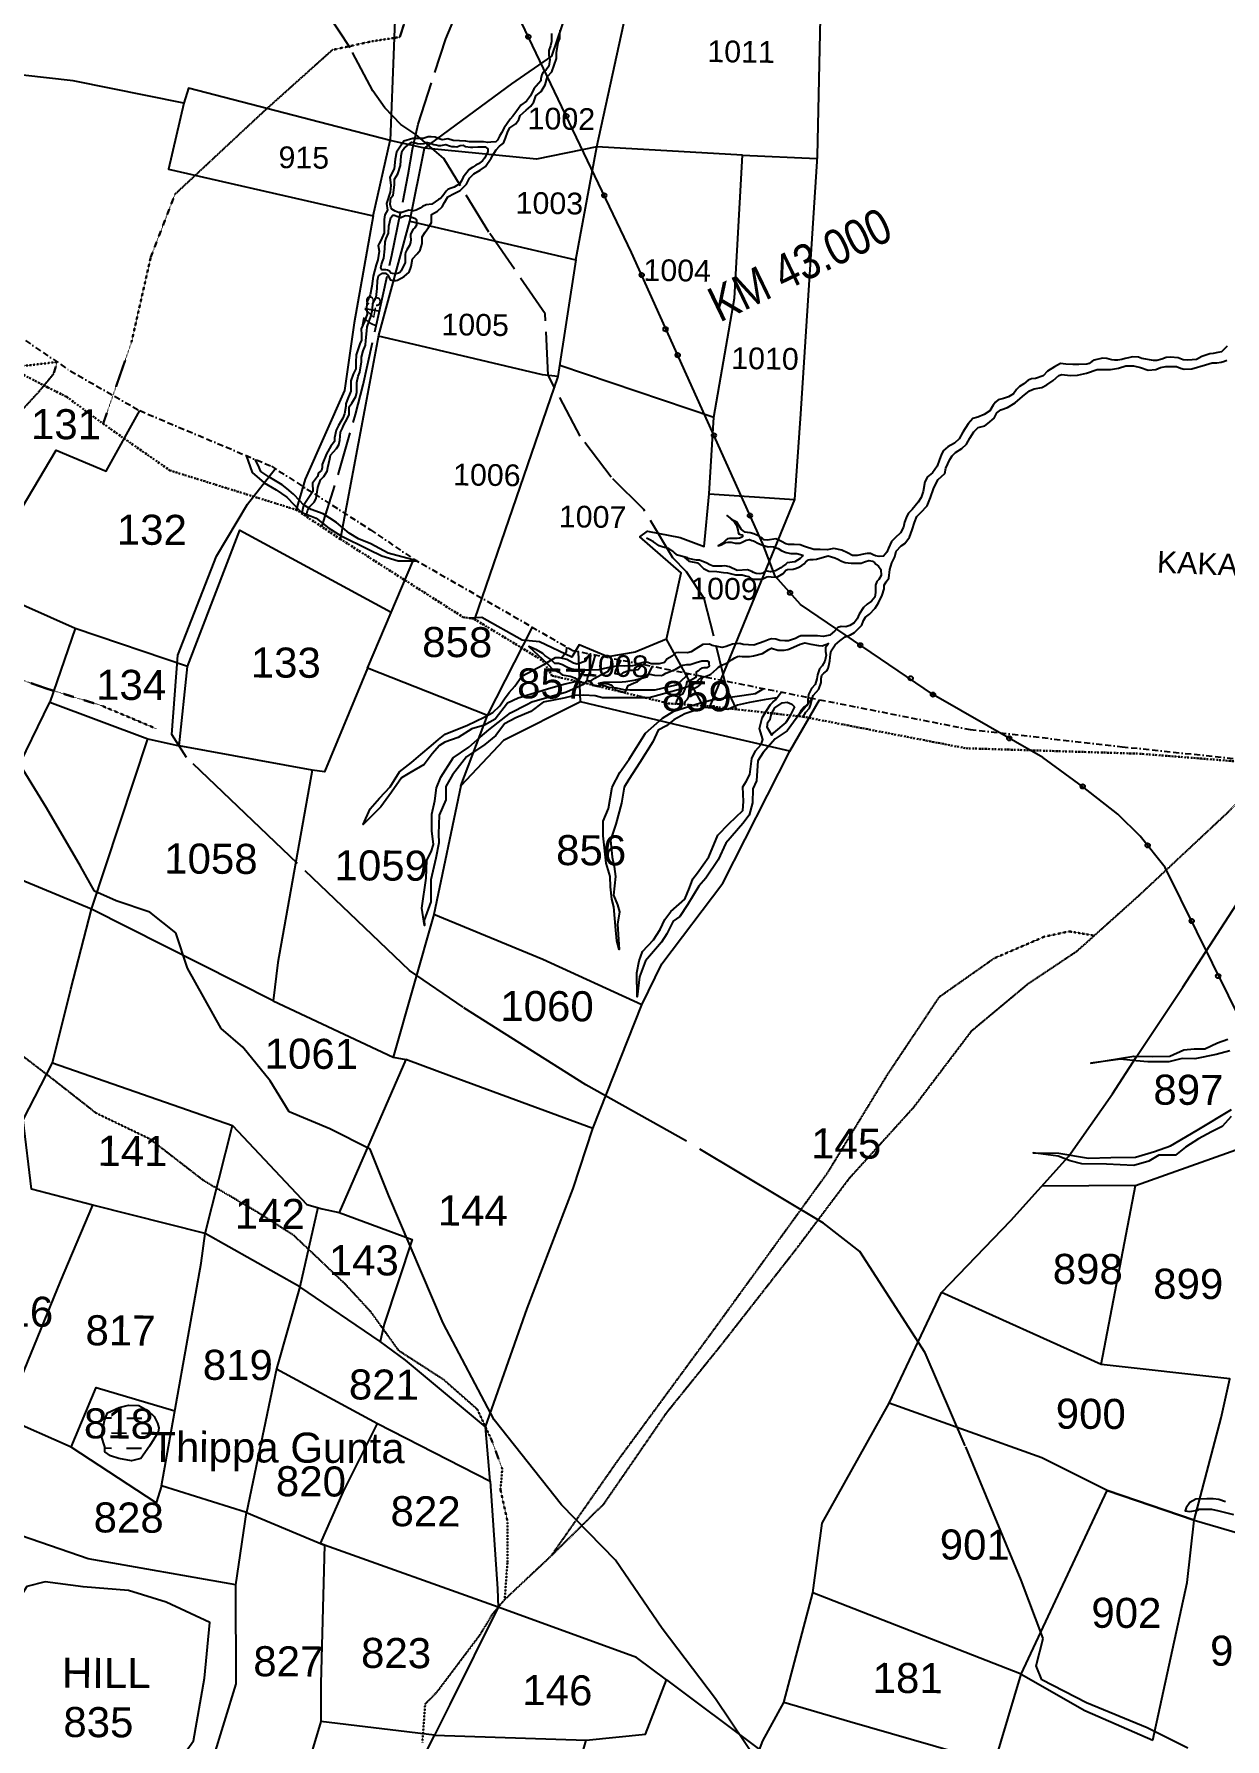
# Model space of a CAD drawing. Header units: inches. Extents: x 304037 to 460575, y 1453943 to 1639883.
# Drawn here: x 343045 to 344399, y 1592359 to 1594297 of the extents above; entities that cross this region are included whole.
import ezdxf

# ---------------------------------------------------------------- set-up
doc = ezdxf.new("R2010")
doc.units = ezdxf.units.IN
doc.header["$MEASUREMENT"] = 0
doc.header["$PDMODE"] = 33
doc.header["$PDSIZE"] = 5
for name, pattern in [('ACAD_ISO02W100', [15, 12, -3]), ('ACAD_ISO07W100', [3, 0, -3]), ('BORDER', [1.75, 0.5, -0.25, 0.5, -0.25, 0, -0.25])]:
    doc.linetypes.add(name, pattern=pattern)
for name, color, linetype in [('cahnige', 6, 'Continuous'), ('CARTTRACK', 30, 'ACAD_ISO02W100'), ('HILL', 8, 'Continuous'), ('NALA', 4, 'Continuous'), ('SURVEY_BND', 7, 'Continuous'), ('SURVEY_NO', 7, 'Continuous'), ('VILLAGE_AREA', 1, 'Continuous'), ('WATER_BODY', 4, 'Continuous'), ('zz', 7, 'Continuous')]:
    doc.layers.add(name, color=color, linetype=linetype)
doc.layers.add('FOOTPATH', color=150, linetype='ACAD_ISO07W100', lineweight=30)
doc.layers.add('VILL_BOUNDARY', color=6, linetype='BORDER', lineweight=30)
doc.styles.add('ARIALN', font='ARIALN.TTF')
doc.styles.get("Standard").update_dxf_attribs({"font": 'arial.ttf'})

# ---------------------------------------------------------------- blocks, each defined once
blk = doc.blocks.new('DACHURU')
at = {"layer": 'WATER_BODY'}
h = blk.add_hatch(dxfattribs=at)
h.set_pattern_fill('DASH', color=256, scale=10, style=0)
h.set_pattern_definition([(0, (1710.635, -71.4958), (1.25, 1.25), [1.25, -1.25])])
h.paths.add_polyline_path([(2031.22, 700.42), (2032, 700.61), (2032.72, 701.64), (2033.43, 702.8), (2033.5, 703.16), (2033.37, 703.54), (2033.1, 704.11), (2032.59, 704.57), (2031.83, 705.02), (2030.97, 705.04), (2030.17, 704.83), (2029.22, 704.4), (2028.97, 703.75), (2028.73, 702.42), (2029.01, 701.56), (2029.01, 701.15), (2029.47, 700.82), (2030.17, 700.59)])
h.paths.add_polyline_path([(2031.99, 698.83), (2054.77, 698.83), (2054.77, 703.68), (2031.99, 703.68)], flags=9)
h.paths.add_polyline_path([(2026.63, 701.58), (2033.73, 701.58), (2033.73, 705.41), (2026.63, 705.41)], flags=9)
at = {"layer": 'CARTTRACK'}
for points in [[(2083.62, 675.4), (2079.92, 680.87), (2075.44, 686.69), (2071.54, 692.37), (2067.02, 696.93), (2061.37, 703.98), (2057.08, 712), (2052.51, 722.56), (2050.93, 726.43), (2047.58, 728.1), (2044.19, 729.5), (2042.61, 732.07), (2040.31, 734.87), (2038.5, 736.41), (2035.68, 741.4), (2034.69, 744.34), (2032.52, 746.05), (2029.71, 746.96), (2027.91, 747.77), (2026.73, 749.85), (2023.88, 754.68), (2019.22, 762.16)], [(2119.21, 676.97), (2115.83, 678.65), (2110.76, 680.7), (2107.03, 682.59), (2106.57, 683.77), (2107.13, 686.02), (2105.29, 690.88), (2100.57, 702.01), (2097.19, 709.73), (2091.71, 718.14), (2088.69, 720.49), (2077.25, 727.23), (2068.85, 731.88), (2058.61, 738.28), (2054.15, 741.31), (2044.78, 750.16), (2035.5, 758.93), (2034.28, 760.82), (2034.74, 767.42), (2037.91, 775.67), (2040.47, 780.02), (2042.75, 782.98)]]:
    blk.add_lwpolyline(points, dxfattribs=at)
at = {"layer": 'FOOTPATH', "ltscale": 0.0001}
for points in [[(2019.65, 785.54), (2023.03, 789.25), (2024.28, 790.78), (2024.56, 791.76), (2021.23, 791.35)], [(2055.55, 677.11), (2055.76, 680.31), (2056.74, 681.32), (2060.29, 686.09), (2061.29, 687.78), (2062.33, 689.04), (2062.54, 692.08), (2062.54, 695.49), (2061.93, 698.18), (2062.07, 699.9), (2061.17, 702.3), (2059.97, 704.84), (2057.14, 707.31), (2053.41, 709.69), (2051.05, 712.92), (2048.94, 715.19), (2044.61, 719.25), (2041.51, 721.2), (2037.12, 723.74), (2032.61, 727.19), (2028.14, 729.31), (2024.22, 732.35), (2021.51, 734.4)], [(2032.94, 761.32), (2028.36, 763.22), (2023.81, 764.6), (2020.41, 765.77), (2013.18, 768.62), (2011.8, 769.02), (2007.78, 769.9), (2006.28, 770.25), (2004.81, 770.82), (2003.4, 771.39)], [(2062.33, 689.04), (2066.17, 692.68), (2070.52, 697.02), (2075.71, 704.64), (2080.24, 710.32), (2086.34, 718.21), (2090.83, 724.25), (2096.11, 730.13), (2100.92, 736.54), (2105.56, 740.45), (2109.63, 743.2), (2114.67, 747.77), (2121.97, 754.67), (2126.16, 758.95)], [(2066.17, 692.68), (2071.69, 700.67), (2079.75, 711.77), (2088.98, 724.65), (2093.92, 732.85), (2098.21, 739.34), (2102.76, 742.58), (2106.92, 744.4), (2108.99, 744.85), (2111.09, 744.51)]]:
    blk.add_lwpolyline(points, dxfattribs=at)
at = {"layer": 'HILL', "ltscale": 0.0001}
blk.add_lwpolyline([(2021.07, 662.15), (2023.58, 664.21), (2028.11, 668.98), (2034.3, 674.01), (2036.52, 677.16), (2037.41, 682.37), (2037.82, 687), (2034.18, 688.66), (2031.03, 689.63), (2027.26, 689.91), (2024.11, 690.32), (2022.57, 689.91), (2021.44, 688.09), (2020.39, 685.83), (2019.45, 678.33), (2017.67, 673.32), (2016.62, 668.55), (2016.66, 664.09), (2018.68, 662.68), (2020.14, 662.31), (2021.07, 662.15)], dxfattribs=at)
at = {"layer": 'NALA'}
for points in [[(2040.33, 784.06), (2040.84, 782.66), (2041.84, 781.8), (2042.83, 781.23), (2043.72, 780.61), (2044.93, 779.38), (2046.17, 778.88), (2047.24, 778.05), (2048.22, 777.46), (2050.57, 776.3), (2051.65, 775.78), (2053.02, 775.37), (2054.57, 775.38), (2052.17, 776), (2050.74, 776.77), (2049.71, 777.18), (2048.93, 777.66), (2047.88, 778.54), (2046.75, 779.24), (2045.75, 779.6), (2045.12, 779.98), (2044.81, 780.33), (2044.29, 780.88), (2043.73, 781.33), (2043.33, 781.65), (2042.22, 782.3), (2041.56, 782.73), (2041.33, 783.28), (2041.09, 783.74)], [(2122.54, 729.54), (2121.79, 728.69), (2120.9, 728.24), (2119.82, 727.65), (2118.75, 726.95), (2117.92, 726.3), (2116.55, 726.27), (2115.7, 725.77), (2114.46, 725.42), (2112.19, 725.52), (2110.14, 725.52), (2109.17, 725.77), (2108.17, 726.14), (2106.08, 726.42), (2108.23, 726.4), (2110.69, 726), (2112.56, 726.07), (2114.59, 726.09), (2116.19, 726.59), (2117.51, 727.07), (2119.71, 728.39), (2122.56, 730.11)], [(2122.4, 734.99), (2121.26, 734.69), (2119.48, 734.32), (2118.45, 734.32), (2117.33, 734.04), (2116.51, 734.04), (2115.58, 734.04), (2114.61, 734.12), (2113.31, 734.24), (2110.84, 733.9), (2114.41, 734.49), (2116, 734.49), (2117.41, 734.52), (2118.58, 735.04), (2119.43, 735.14), (2120.32, 735.15), (2121.37, 735.64), (2122.24, 735.97)], [(2078.36, 765.9), (2077.59, 765.15), (2076.36, 764.76), (2073.94, 764.09), (2071.65, 764.08), (2070.08, 764.08), (2069.46, 764.23), (2068.49, 764.28), (2067.77, 764.26), (2066.84, 764.02), (2065.13, 763.69), (2064.11, 762.9), (2062.88, 762.37), (2061.93, 761.86), (2061.21, 760.88), (2060.29, 760.14), (2058.79, 759.09), (2057.62, 757.6), (2057.09, 756.62), (2057.09, 755.52), (2056.54, 754.24), (2056.5, 752.68), (2056.52, 751.94), (2056.27, 750.66), (2055.87, 748.85), (2055.87, 747.02), (2055.34, 745.49), (2055.36, 745.07), (2055.14, 746.51), (2055.48, 749), (2055.53, 750.5), (2055.89, 751.2), (2056.08, 751.8), (2055.93, 752.93), (2055.93, 754.33), (2056.18, 755.44), (2056.29, 756.5), (2056.67, 757.41), (2057.67, 759.02), (2058.96, 759.91), (2059.92, 760.74), (2060.64, 761.35), (2062.43, 762.77), (2063.79, 763.49), (2064.2, 763.72), (2067.07, 764.55), (2067.88, 764.91), (2068.54, 765.23), (2068.18, 765.38), (2067.77, 765.38), (2066.97, 765.2), (2065.76, 764.85), (2063.05, 764), (2062.17, 763.59), (2061.14, 762.26), (2060.27, 761.75), (2059.21, 761.44), (2058.09, 760.71), (2056.97, 760.31), (2056.52, 760.03), (2055.93, 759.33), (2055.27, 758.45), (2054.08, 757.75), (2053.39, 757.34), (2052.56, 756.13), (2051.69, 754.9), (2050.63, 753.86), (2050.23, 753.44), (2050.8, 754.73), (2051.56, 755.62), (2052.45, 756.58), (2053.22, 757.83), (2054.21, 758.62), (2054.98, 759.27), (2055.85, 760), (2056.44, 760.53), (2057.01, 760.99), (2058.85, 761.75), (2060.23, 762.4), (2060.95, 762.81), (2061.53, 763.36), (2061.93, 763.95), (2062.29, 764.48), (2062.78, 764.99), (2063.35, 765.84), (2065.17, 766.82), (2066.14, 767.41), (2066.46, 767.41), (2067.08, 767.28), (2067.63, 766.96), (2067.95, 766.88), (2068.67, 767.15), (2068.99, 767.73)], [(2066.64, 767.37), (2067.05, 767.9), (2067.09, 768.28)], [(2069.45, 767.64), (2069.16, 766.64), (2068.82, 765.77), (2068.75, 765.48), (2069.15, 765.52), (2069.41, 765.71), (2069.41, 765.71), (2069.92, 765.99), (2070.53, 766.3), (2070.75, 766.65), (2070.77, 766.92), (2070.8, 767.37)], [(2071.59, 767.22), (2071.15, 766.37), (2071.09, 766.11), (2071.61, 766.01), (2071.61, 766.01), (2071.87, 766.22), (2072.29, 766.37), (2072.61, 766.39), (2073.01, 766.43), (2073.36, 766.88)], [(2074.18, 766.72), (2073.76, 765.8), (2072.8, 765.54), (2072.49, 765.5), (2072, 765.41), (2071.7, 765.37), (2070.15, 765.35), (2069.73, 765.27), (2069.73, 765.27), (2070.6, 764.97), (2071.19, 764.9), (2071.81, 764.76), (2072.34, 764.76), (2073.21, 764.76), (2073.54, 764.76), (2074.44, 764.76), (2076.18, 765.18), (2076.41, 765.31), (2077.24, 766.12)], [(2084.56, 764.14), (2083.52, 763.97), (2082.29, 763.75), (2081.29, 763.53), (2080.5, 763.16), (2078.54, 763.31), (2076.93, 762.77), (2076.02, 762.28), (2075.41, 761.78), (2074.71, 761.41), (2074.28, 760.43), (2073.19, 758.71), (2072.29, 757.29), (2071.91, 756.64), (2071.7, 755.31), (2071.24, 753.57), (2070.79, 752.24), (2070.93, 750.81), (2071.11, 750.04), (2071.23, 749.22), (2071.08, 747.66), (2071.42, 746.85), (2071.58, 746.27), (2071.42, 745.26), (2071.57, 743.14), (2071.38, 743.88), (2071.29, 744.76), (2071.11, 746.7), (2070.92, 747.34), (2070.82, 748.35), (2070.79, 749.22), (2070.44, 750.33), (2070.19, 752.58), (2070.18, 753.8), (2070.63, 754.87), (2070.9, 756.64), (2071.53, 757.87), (2072.31, 758.99), (2073.67, 761.15), (2075.08, 762.4), (2076, 762.98), (2078.22, 763.69), (2079.16, 763.96), (2082.8, 764.51), (2083.48, 764.91)], [(2087.52, 764.12), (2086.88, 763.3), (2086.26, 762.56), (2085.45, 761.4), (2084.46, 760.74), (2083.45, 759.59), (2083.01, 758.91), (2082.92, 757.24), (2082.6, 756.56), (2082.6, 755.41), (2082.33, 754.38), (2081.8, 753.68), (2080.4, 752.03), (2079.75, 750.66), (2078.75, 749.12), (2078.16, 748.44), (2077.23, 746.89), (2076.6, 745.92), (2076.04, 745.53), (2075.51, 744.46), (2075.07, 743.78), (2073.77, 742.23), (2073.28, 740.87), (2073.07, 739.22), (2073.04, 741.21), (2073.24, 742.2), (2073.52, 743), (2074.41, 743.97), (2074.98, 744.82), (2075.35, 745.65), (2075.84, 746.33), (2077, 747.37), (2077.39, 748.31), (2077.65, 749.07), (2078.05, 749.57), (2078.98, 750.89), (2079.72, 752.7), (2080.62, 753.65), (2081.79, 754.77), (2081.85, 755.51), (2081.79, 756.74), (2082.05, 757.18), (2082.37, 757.76), (2082.52, 759.08), (2082.83, 759.72), (2083.28, 760.27), (2083.42, 760.67), (2083.13, 761.59), (2083.36, 762.48), (2083.75, 763.11), (2084.05, 763.59), (2084.23, 763.79), (2084.45, 763.99), (2084.92, 764.63)], [(2122.24, 697.47), (2121.67, 697.67), (2121.21, 697.72), (2120.69, 697.71), (2119.78, 697.68), (2119.27, 697.42), (2118.97, 696.97), (2118.9, 696.72), (2119.28, 696.66), (2119.9, 696.78), (2120.06, 696.86), (2120.69, 696.86), (2121.07, 696.86), (2121.69, 696.72), (2122.91, 696.43)]]:
    blk.add_lwpolyline(points, dxfattribs=at)
blk.add_lwpolyline([(2086.05, 763.4), (2085.62, 762.56), (2085.32, 762.09), (2084.32, 761.24), (2084.16, 761.05), (2083.77, 761.69), (2083.82, 762.13), (2084.02, 762.37), (2084.14, 762.8), (2084.41, 763.31), (2085.01, 763.73), (2085.43, 763.78), (2085.82, 763.64)], close=True, dxfattribs=at)
at = {"layer": 'SURVEY_BND'}
for points in [[(2026.19, 769.61), (2017.94, 773.21), (2024.53, 784.42), (2028.7, 782.69), (2031.45, 787.75)], [(2050.51, 766.44), (2046.98, 757.8), (2045.95, 757.92), (2034.88, 759.89), (2035.55, 766.48), (2039.83, 777.85), (2052.46, 771.11)], [(2060.5, 762.55), (2050.51, 766.44), (2054.31, 775.53)], [(2058.33, 756.69), (2060.5, 762.55), (2064.22, 769.91)], [(2035.55, 766.48), (2026.19, 769.61), (2024.1, 763.48)], [(2027.65, 746.28), (2017.67, 750.34), (2010.63, 753.11), (2011.53, 756.93), (2004.63, 762.61), (2006.59, 767.44), (2021.17, 757.34), (2024.1, 763.48), (2032.26, 760.45)], [(2068.24, 763.72), (2068.04, 767.91)], [(2073.47, 738.55), (2075.12, 741.98), (2080.17, 748.72), (2085.67, 759.72), (2077.87, 761.48), (2068.24, 763.72), (2061.85, 760.48), (2058.33, 756.69), (2056.13, 745.97)], [(2085.67, 759.72), (2088.12, 764.01)], [(2042.82, 738.72), (2027.65, 746.28), (2032.26, 760.45), (2034.88, 759.89)], [(2080.39, 651.11), (2080.67, 658.31), (2079.91, 664.45), (2080.89, 669.45), (2083.87, 677.41), (2085.59, 680.59), (2087.95, 689.73), (2088.7, 695.52), (2094.22, 705.53), (2098.52, 714.77), (2104.27, 720.77), (2109.03, 726.12), (2112.65, 731.37), (2114.62, 734.41), (2118.45, 740.25), (2123.82, 748.64), (2128.9, 755.63), (2128.68, 758.7)], [(2045.95, 757.92), (2043.18, 741.92), (2042.82, 738.72), (2052.81, 734.1)], [(2015.97, 731.6), (2022.06, 728.72), (2024.48, 733.48), (2025.97, 739.6), (2027.65, 746.28)], [(2069.46, 728.26), (2073.47, 738.55), (2065.21, 742.27), (2056.13, 745.97), (2052.81, 734.1), (2053.87, 733.91)], [(2024.48, 733.48), (2039.48, 728.33), (2045.7, 721.8), (2046.97, 721.46), (2048.38, 721.16)], [(2060.65, 703.4), (2064.07, 713.24), (2067.84, 723.25), (2069.46, 728.26), (2057.69, 732.5), (2053.87, 733.91), (2048.38, 721.16), (2054.47, 718.94), (2052.18, 711.89), (2051.85, 710.44)], [(2037.27, 719.35), (2027.91, 721.66), (2022.79, 722.95), (2022.06, 728.72)], [(2045.16, 714.96), (2037.27, 719.35), (2039.48, 728.33)], [(2114.62, 723.75), (2123.4, 726.94)], [(2111.84, 708.84), (2114.62, 723.75), (2106.84, 723.66)], [(2026.2, 701.51), (2020.67, 703.93), (2025.24, 715.3), (2027.91, 721.66)], [(2046.63, 721.55), (2045.16, 714.96)], [(2040.81, 696.15), (2033.75, 698.34), (2036.93, 716.87), (2037.27, 719.35)], [(2061.07, 698.87), (2060.65, 703.4), (2053.98, 708.89), (2051.85, 710.44), (2045.16, 714.96), (2043.24, 708.12), (2051.67, 703.63)], [(2119.64, 695.95), (2121.84, 704.45), (2122.55, 707.71), (2111.84, 708.84), (2098.52, 714.77)], [(2043.24, 708.12), (2040.81, 696.15)], [(2033.75, 698.34), (2033.3, 696.94), (2026.2, 701.51), (2028.25, 706.49), (2034.82, 704.58)], [(2112.38, 698.36), (2106.94, 701.07), (2094.22, 705.53)], [(2061.8, 688.39), (2047.33, 693.47), (2046.98, 693.61), (2048.85, 697.9), (2051.67, 703.63), (2061.07, 698.87), (2061.73, 689.93), (2061.8, 688.39)], [(2039.96, 690.15), (2027.68, 692.24), (2021.32, 694.4), (2021.58, 697.93)], [(2105.32, 683.07), (2112.38, 698.36), (2119.64, 695.95)], [(2119.64, 695.95), (2112.38, 698.36)], [(2038.13, 675.59), (2040.04, 681.9), (2039.96, 690.15), (2040.81, 696.15), (2047.33, 693.47), (2047.07, 681.97), (2047.1, 678.8)], [(2116.3, 677.63), (2119.09, 690.74), (2119.64, 695.95), (2134.38, 691.73)], [(2105.32, 683.07), (2087.95, 689.73)], [(2075.83, 682.43), (2073.31, 684.28), (2061.8, 688.39), (2057.81, 680.28), (2056.55, 677.73), (2069.16, 677.37)], [(2068.02, 673.28), (2069.16, 677.37), (2074.11, 677.91), (2075.83, 682.43), (2083.59, 676.67)], [(2102.2, 671.02), (2103.14, 675.61), (2105.32, 683.07), (2110.63, 680.06), (2116.3, 677.63)], [(2103.14, 675.61), (2091.1, 679.03), (2085.59, 680.59)], [(2053.05, 670.46), (2056.55, 677.73), (2047.1, 678.8), (2045.14, 672.13)]]:
    blk.add_lwpolyline(points, dxfattribs=at)
at = {"layer": 'VILL_BOUNDARY', "lineweight": -3}
blk.add_lwpolyline([(2019.84, 794.92), (2025.65, 791.03), (2031.45, 787.75), (2042.43, 783.19), (2050.7, 777.94), (2054.31, 775.53), (2067.58, 768), (2088.12, 764.01), (2100.66, 761.6), (2113.31, 760.23), (2128.68, 758.7)], dxfattribs=at)
at = {"layer": 'WATER_BODY'}
blk.add_lwpolyline([(2033.43, 702.8), (2032.72, 701.64), (2032, 700.61), (2031.22, 700.42), (2030.17, 700.59), (2029.47, 700.82), (2029.01, 701.15), (2029.01, 701.56), (2028.73, 702.42), (2028.97, 703.75), (2029.22, 704.4), (2030.17, 704.83), (2030.97, 705.04), (2031.83, 705.02), (2032.59, 704.57), (2033.1, 704.11), (2033.37, 703.54), (2033.5, 703.16)], close=True, dxfattribs=at)
at = {"layer": 'SURVEY_NO'}
for s, p in [('131', (2022.42, 785.34)), ('132', (2029.6, 776.6)), ('858', (2055.05, 767.39)), ('133', (2040.8, 765.61)), ('134', (2027.95, 763.69)), ('857', (2062.96, 763.99)), ('859', (2075, 763)), ('1058', (2033.69, 749.27)), ('856', (2066.28, 750.14)), ('1059', (2047.86, 748.78)), ('1060', (2061.71, 737.16)), ('1061', (2042.13, 733.09)), ('897', (2116.06, 730.48)), ('141', (2028.27, 724.93)), ('145', (2087.62, 725.86)), ('142', (2039.72, 719.76)), ('144', (2056.6, 720.12)), ('143', (2047.55, 715.94)), ('898', (2107.77, 715.53)), ('899', (2116.13, 714.34)), ('816', (2018.83, 711.52)), ('817', (2027.35, 710)), ('819', (2037.12, 707.18)), ('821', (2049.28, 705.61)), ('818', (2027.26, 702.26)), ('900', (2108.08, 703.49)), ('Thippa Gunta', (2032.79, 700.33)), ('820', (2043.25, 697.53)), ('822', (2052.8, 695.09)), ('828', (2028.11, 694.44)), ('901', (2098.49, 692.56)), ('902', (2111.13, 686.95)), ('903', (2121.02, 683.85)), ('827', (2041.45, 682.55)), ('823', (2050.41, 683.29)), ('HILL', (2025.54, 681.51)), ('181', (2092.97, 681.44)), ('146', (2063.84, 680.27)), ('835', (2025.68, 677.41))]:
    blk.add_text(s, height=2.5, dxfattribs=at).set_placement(p)
blk = doc.blocks.new('KANUPURUPALLE')
at = {"layer": 'CARTTRACK'}
for points in [[(-195.96, -658.61), (-191.63, -644.18), (-187.11, -627.44), (-185.09, -619.24), (-181.31, -600.9), (-177.64, -583.36), (-173.42, -561.01), (-172.38, -553.98), (-170.86, -547.03), (-163.59, -523.4), (-158.67, -511.08), (-150.48, -500.36), (-136.15, -496.22), (-123.67, -494.35), (-111.65, -490.61), (-103.69, -489.05), (-93.86, -485.31), (-83.88, -473.62), (-77.34, -464.13), (-60.09, -448.83), (-19.07, -429.81), (3.79, -417.53), (33.5, -401.04), (58.81, -385.04)], [(-80.81, -707.46), (-83.58, -701.53), (-87.33, -687.37), (-90.1, -677.01), (-95.08, -669.68), (-98.92, -665.84), (-107.09, -652.6), (-116.26, -643.78), (-125.01, -632.61), (-134.05, -615.89), (-135.05, -598.97), (-150.91, -576.6), (-163.64, -556.48), (-171.5, -549.95), (-175.68, -547.23), (-180.12, -542.67), (-183.53, -538.02), (-189.9, -526.24), (-196.18, -517.1)]]:
    blk.add_lwpolyline(points, dxfattribs=at)
at = {"layer": 'FOOTPATH', "ltscale": 0.001}
blk.add_lwpolyline([(-256.76, -630.96), (-249.24, -608.35), (-244.23, -584.79), (-237.77, -567.32), (-213.38, -543.94), (-194.85, -526.88), (-184, -524.36), (-176.26, -523.07), (-171.09, -506.18)], dxfattribs=at)
at = {"layer": 'NALA'}
for points in [[(53.39, -605.35), (51.84, -606.92), (50.82, -607.14), (49.54, -607.39), (48.66, -607.49), (47.82, -607.78), (46.41, -608.28), (44.97, -609.16), (42.56, -609.34), (41.31, -609.25), (39.93, -608.75), (37.77, -608.56), (36.54, -608.66), (35.4, -609.2), (34.06, -609.59), (33.08, -609.55), (29.86, -609.04), (28.97, -608.72), (27.26, -608.63), (26.19, -608.93), (25.29, -609.16), (24.35, -609.39), (23.22, -609.61), (22.35, -609.61), (21.58, -609.54), (20.87, -609.38), (20.17, -609.18), (19.03, -609.14), (18.24, -609.29), (17.47, -609.48), (16.69, -609.72), (16.1, -610.09), (15.38, -610.61), (14.67, -610.84), (12.53, -610.96), (12.1, -610.96), (10.81, -610.95), (8.94, -610.95), (7.38, -610.79), (5.81, -611.65), (3.88, -612.95), (2.65, -614.24), (0.6, -615.02), (-0.54, -615.13), (-1.49, -615.52), (-2.66, -616.49), (-3.84, -617.22), (-4.59, -618.1), (-5.41, -619.26), (-6.84, -620.11), (-8.21, -620.65), (-9.66, -621.06), (-10.34, -621.66), (-11.04, -622.47), (-11.89, -624.08), (-13.43, -625.1), (-15.23, -625.86), (-16.54, -626.29), (-17.86, -627.73), (-19.33, -630.12), (-20.31, -631.91), (-21.58, -633.16), (-23.35, -634.14), (-24.64, -635.32), (-25.15, -636.48), (-25.64, -637.71), (-26.23, -639.52), (-27.5, -641.38), (-28.89, -642.54), (-29.59, -643.91), (-30.01, -646.58), (-30.59, -648.26), (-31.39, -649.61), (-32.96, -651.63), (-33.96, -652.64), (-34.48, -653.45), (-35.11, -655.16), (-35.34, -656.53), (-36.09, -658.09), (-37.63, -659.47), (-38.57, -660.54), (-39.43, -662.43), (-39.88, -663.47), (-40.75, -664.63), (-41.92, -664.7), (-42.92, -664.6), (-43.58, -664.26), (-44.34, -663.95), (-45.24, -663.95), (-45.81, -664.04), (-48.06, -664.55), (-49.27, -664.51), (-50.68, -663.8), (-52.27, -663.14), (-54.49, -662.69), (-56.37, -663.06), (-58.28, -663.06), (-59.99, -663.06), (-62.63, -662.22), (-63.83, -661.8), (-65.46, -661.74), (-67.01, -661.78), (-67.74, -661.56), (-68.99, -660.96), (-69.87, -660.53), (-70.51, -660.28), (-72.81, -660.59), (-73.73, -660.54), (-74.27, -660.18), (-74.68, -659.91), (-75.2, -659.58), (-75.81, -659.27), (-76.64, -658.95), (-77.61, -658.72), (-78.39, -658.61), (-79.04, -658.47), (-79.61, -658.18), (-80.11, -657.65), (-80.75, -656.74), (-81.4, -655.79), (-82.32, -655.33), (-84.06, -653.97), (-81.99, -655.79), (-81.49, -656.63), (-81.09, -657.89), (-80.95, -658.63), (-80.65, -659.09), (-80.33, -659.16), (-79.9, -659.23), (-79.72, -659.55), (-79.74, -659.77), (-80.26, -660.11), (-80.61, -660.18), (-81.18, -660.27), (-81.76, -660.27), (-82.36, -660.27), (-82.97, -660.3), (-83.36, -660.34), (-83.93, -660.45), (-84.26, -660.66), (-85.2, -661.63), (-86.12, -662.22), (-86.47, -662.4), (-85.31, -662.02), (-85.06, -661.83), (-84.4, -661.47), (-83.67, -661.31), (-82.83, -661.36), (-81.76, -661.63), (-80.44, -661.58), (-79.97, -661.38), (-78.72, -660.74), (-78.15, -660.58), (-77.78, -660.54), (-77.13, -660.76), (-76.67, -660.9), (-76.36, -661.02), (-75.65, -661.4), (-74.7, -661.88), (-74.19, -662.06), (-72.61, -662.43), (-72.06, -662.42), (-71.17, -662.42), (-69.87, -662.91), (-68.85, -663.51), (-67.6, -663.99), (-66.39, -664.19), (-64.69, -664.21), (-63.01, -664.62), (-63.17, -664.99), (-63.74, -665.58), (-64.44, -666.03), (-65.21, -666.54), (-67.35, -666.85), (-67.71, -667.2), (-68.62, -667.85), (-69.07, -668.22), (-70.47, -669.11), (-71.88, -669.39), (-73.29, -669.12), (-73.97, -669.73), (-74.86, -669.96), (-75.82, -669.89), (-76.56, -669.61), (-77.04, -669.36), (-78.22, -668.91), (-81.13, -669.11), (-83.23, -668.14), (-84.5, -667.89), (-85.25, -668.03), (-86.69, -668.03), (-87.71, -667.99), (-88.68, -667.64), (-89.5, -667.21), (-91.51, -666.42), (-92.35, -666.42), (-93.41, -666.28), (-94.59, -665.98), (-94.91, -665.85), (-95.89, -665.59), (-94.49, -666.69), (-92.09, -667.16), (-91.48, -667.66), (-90.45, -668.71), (-88.9, -669.41), (-86.68, -669.47), (-84.88, -669.77), (-83.78, -669.77), (-81.51, -670.32), (-79.73, -670.32), (-78.79, -670.58), (-77.98, -670.76), (-77.27, -671.26), (-76.44, -671.48), (-74.19, -671.41), (-73.4, -671.08), (-72.87, -670.74), (-72.33, -670.7), (-71.72, -670.79), (-70.11, -670.81), (-69.97, -670.74), (-68.39, -669.75), (-67.63, -668.88), (-67.18, -668.63), (-65.65, -668.52), (-64.71, -668.25), (-64.06, -667.94), (-63.23, -667.51), (-62.62, -667.04), (-62.13, -666.48), (-61.48, -665.94), (-61, -665.85), (-60.15, -665.76), (-59.23, -665.7), (-58.94, -665.61), (-55.99, -664.75), (-54.21, -665.26), (-53.38, -665.66), (-52.35, -666.16), (-51.32, -666.47), (-49.61, -666.65), (-47.82, -666.65), (-46.85, -666.63), (-45.95, -666.27), (-44.79, -665.87), (-43.78, -666.05), (-43.17, -666.36), (-42.79, -666.85), (-42.05, -667.37), (-41.44, -668.31), (-41.31, -670.01), (-41.91, -671.09), (-42.49, -671.67), (-42.83, -672.68), (-42.83, -673.35), (-42.83, -674), (-42.83, -674.67), (-42.96, -675.99), (-43.9, -677.05), (-45.05, -677.94), (-46.1, -678.91), (-47.21, -680.74), (-47.79, -682.04), (-48.55, -683.14), (-49.79, -683.9), (-50.89, -684.24), (-52.19, -684.24), (-53.07, -684.46), (-53.9, -685.38), (-55.29, -686.64), (-57.11, -687.02), (-58.69, -686.87), (-61.07, -686.87), (-62.13, -686.87), (-63.27, -686.94), (-63.95, -687.2), (-64.78, -687.72), (-65.54, -688.01), (-66.66, -688.39), (-67.67, -688.39), (-69.06, -688.28), (-70.21, -687.94), (-71.35, -687.9), (-72, -688.1), (-73.42, -688.64), (-76.25, -689.65), (-79.16, -689.52), (-80.1, -689.28), (-81.04, -689.34), (-82.14, -689.48), (-83.08, -689.9), (-83.89, -690.15), (-84.99, -690.42), (-87.69, -689.9), (-88.43, -689.59), (-90.31, -689.68), (-92.2, -690.91), (-93.52, -691.74), (-94.55, -692.01), (-97.11, -691.99), (-97.72, -692.08), (-98.73, -693.04), (-100.21, -693.87), (-100.81, -694.78), (-102.31, -695.23), (-103.39, -695.23), (-104.49, -695.23), (-105.43, -694.87), (-106.26, -694.78), (-108.03, -695.31), (-108.87, -695.63), (-109.61, -695.83), (-111.81, -696.01), (-113.63, -695.94), (-116.57, -696.53), (-118.98, -697.12), (-121.78, -697.21), (-124.73, -697.21), (-126.4, -696.99), (-127.45, -696.62), (-128.13, -696.26), (-128.99, -695.81), (-130.07, -695.49), (-131.07, -695.45), (-131.71, -694.95), (-132.25, -694.41), (-133.93, -693.32), (-134.47, -692.82), (-136.19, -691.83), (-138.32, -690.92), (-133.25, -695.54), (-132.75, -695.99), (-131.8, -696.94), (-131.07, -697.35), (-130.12, -697.8), (-130.03, -697.8), (-129.04, -698.61), (-126.81, -698.92), (-125.56, -699.35), (-124.94, -699.87), (-124.77, -700.28), (-122.76, -700.68), (-122.36, -700.28), (-121.89, -700.04), (-121.34, -700.34), (-120.89, -700.62), (-120.75, -700.84), (-120.72, -701.37), (-118.93, -701.69), (-118.6, -701.23), (-118.27, -700.87), (-117.76, -700.73), (-116.29, -700.89), (-115.6, -701.16), (-115.16, -701.44), (-114.43, -702.17), (-114.32, -702.52), (-111.62, -703.26), (-110.8, -701.28), (-109.35, -700.64), (-108.21, -700.12), (-107.2, -699.36), (-106.44, -698.6), (-104.86, -698.1), (-103.58, -698.37), (-101.64, -698.45), (-101.12, -698.2), (-100.44, -697.77), (-97.83, -696.74), (-96.5, -695.89), (-95.74, -695.49), (-94.64, -695.26), (-93.76, -695.24), (-92.08, -694.69), (-90.49, -694.16), (-89.46, -694.19), (-89.01, -694.19), (-88.56, -694.49), (-88.56, -695.01), (-88.46, -695.69), (-89.14, -696.09), (-89.99, -696.09), (-90.42, -696.19), (-91.05, -696.57), (-91.4, -696.97), (-92.03, -697.35), (-92.1, -698.8), (-93.58, -699.68), (-94.61, -700.08), (-94.79, -701.07), (-95.27, -702.5), (-95.77, -703.52), (-96.61, -703.94), (-97.03, -704.74), (-97.37, -705.3), (-97.57, -706.19)], [(-200.37, -655.77), (-200, -654.22), (-199.47, -653.14), (-198.14, -651.86), (-197.64, -650.81), (-197.19, -647.76), (-196.5, -645.63), (-195.6, -644.7), (-194.71, -643.26), (-194.55, -642.25), (-194.28, -641.05), (-194.01, -639.81), (-193.89, -638.84), (-192.25, -636.91), (-191.56, -635.94), (-191.32, -634.58), (-191.28, -633.5), (-191.21, -632.37), (-190.66, -631.29), (-190.35, -630.55), (-189.85, -629.58), (-188.87, -627.62), (-188.83, -626.42), (-188.83, -625.41), (-188.17, -624.4), (-187.05, -622.54), (-186.85, -621.3), (-186.81, -620.25), (-186.81, -618.66), (-186.47, -616.88), (-186.04, -615.75), (-185.65, -612.93), (-185.61, -611.61), (-185.18, -609.9), (-184.56, -608.24), (-184.48, -607.03), (-184.29, -604.28), (-184.21, -603.23), (-183.12, -600.03), (-182.77, -598.36), (-182.77, -596.73), (-181.84, -595.1), (-181.61, -592.62), (-181.53, -590.41), (-181.22, -589.13), (-180.21, -588.31), (-179.32, -588.31), (-178.62, -588.97), (-178, -590.13), (-177.3, -590.33), (-176.4, -590.29), (-176.01, -590.21), (-174.18, -589.22), (-172.78, -587.98), (-172.24, -586.35), (-171.89, -584.26), (-170.69, -582.9), (-169.83, -581.85), (-169.35, -579.98), (-169.35, -578.12), (-168.58, -576.84), (-167.63, -575.51), (-166.86, -574.14), (-166.81, -571.95), (-165.2, -570.99), (-163.91, -569.84), (-163.31, -568.59), (-162.41, -567.04), (-160.69, -566.03), (-159.03, -565.19), (-157.33, -563.48), (-156.51, -561.74), (-155.28, -560.59), (-153.56, -559.5), (-152.15, -558.5), (-150.55, -556.18), (-149.87, -554.85), (-149.22, -553.86), (-148.35, -552.87), (-147.21, -551.97), (-146.73, -550.57), (-146.09, -548.79), (-145.51, -547.73), (-143.92, -546.59), (-143.1, -545.38), (-142.73, -544.25), (-141.14, -542.78), (-139.85, -541.63), (-139.02, -540.47), (-138.49, -538.8), (-136.99, -537.57), (-135.93, -535.68), (-135.35, -533.44), (-134.11, -532.09), (-132.92, -528.37), (-132.96, -526.8), (-132.48, -523.94), (-132.09, -522.86), (-132.09, -522.03), (-132, -520.56)], [(-134.35, -521.5), (-134.35, -522.19), (-134.35, -523.76), (-134.61, -524.97), (-135.05, -526.23), (-135.05, -527.49), (-134.92, -528.18), (-134.79, -528.75), (-135, -530.55), (-135.7, -531.54), (-136.53, -532.19), (-136.92, -532.85), (-137.13, -534.06), (-137.13, -534.62), (-139.05, -536.88), (-139.96, -538.83), (-141, -540.27), (-142.57, -541.47), (-143.18, -542.38), (-143.7, -543.03), (-144.74, -544.46), (-145.44, -545.37), (-147.09, -547.76), (-147.87, -549.11), (-148.39, -550.1), (-148.92, -551.15), (-149.39, -551.62), (-150.7, -551.8), (-151.61, -551.88), (-152.78, -551.67), (-153.3, -551.67), (-154.56, -551.75), (-155.22, -551.75), (-156.61, -551.75), (-157.69, -551.58), (-161.19, -551.43), (-162.58, -551.04), (-164.19, -551.26), (-165.06, -551.04), (-166.1, -550.56), (-167.23, -550.52), (-168.1, -550.52), (-169.41, -551.04), (-170.75, -551.04), (-171.53, -551.04), (-172.27, -551.08), (-174.75, -551.78), (-176.71, -554.86), (-177.14, -556.81), (-177.36, -559.5), (-178.53, -561.8), (-178.18, -564.06), (-178.36, -565.97), (-179.36, -569.08), (-179.01, -570.91), (-179.75, -572.25), (-179.93, -573.51), (-179.88, -574.94), (-179.88, -576.11), (-179.88, -577.2), (-180.71, -579.33), (-181.23, -580.19), (-181.49, -580.76), (-181.14, -582.29), (-181.49, -584.68), (-181.97, -586.03), (-182.75, -589.19), (-183.05, -591.97), (-183.45, -594.35), (-184.27, -596.26), (-184.45, -597.91), (-184.27, -599.68), (-184.92, -601.72), (-185.84, -603.81), (-185.75, -605.41), (-185.75, -606.93), (-186.14, -607.97), (-187.14, -610.95), (-187.23, -612.99), (-187.14, -614.86), (-187.93, -616.33), (-188.53, -618.2), (-188.45, -621.06), (-189.49, -623.58), (-189.84, -624.58), (-189.84, -625.23), (-190.1, -627.31), (-190.54, -628.53), (-191.1, -629.48), (-191.75, -630.57), (-192.41, -631.87), (-192.8, -634), (-192.8, -635.04), (-193.8, -636.34), (-194.97, -638.47), (-196.1, -641.42), (-196.1, -642.24), (-196.32, -643.02), (-197.14, -643.72), (-197.36, -644.76), (-198.67, -646.64), (-198.62, -648.94), (-200.19, -651.37), (-201.15, -652.81), (-201.36, -654.02), (-201.58, -654.99)], [(-62.33, -709.27), (-61.63, -708.02), (-60.65, -706.88), (-60.32, -706.08), (-59.91, -704.25), (-59.62, -703.34), (-58.79, -702.39), (-58.06, -701.6), (-57.53, -699.73), (-57.52, -698.63), (-57.32, -697.7), (-56.82, -697.16), (-55.97, -696.52), (-55.6, -695.87), (-55.37, -694.67), (-55.19, -693.74), (-55.02, -691.85), (-54.85, -690.92), (-53.72, -689.3), (-52.46, -688.13), (-51.05, -687.06), (-49.56, -686.43), (-48.42, -685.81), (-47.09, -684.45), (-46.47, -683.73), (-46, -682.42), (-45.48, -681.51), (-44.42, -680.7), (-42.81, -679.02), (-41.94, -677.53), (-40.93, -675.43), (-40.43, -673.6), (-40.45, -672.61), (-39.89, -671.73), (-39.16, -670.66), (-38.9, -668.28), (-38.44, -666.42), (-37.65, -664.76), (-37.3, -663.22), (-35.88, -661.72), (-34.9, -661.02), (-33.62, -659.28), (-32.96, -657.27), (-32.34, -655.21), (-31.65, -653.53), (-30.6, -652.41), (-28.86, -650.57), (-28.01, -648.26), (-27.18, -645.8), (-26.52, -644.41), (-25.94, -643.26), (-24.14, -641.6), (-23.85, -640.13), (-22.79, -637.71), (-22.18, -636.66), (-21.2, -635.72), (-19.53, -634.63), (-18.26, -633.36), (-17.33, -631.72), (-16.24, -629.95), (-15.07, -628.77), (-13.26, -628.24), (-12.43, -627.57), (-10.65, -626.14), (-9.96, -624.63), (-8.93, -623.74), (-7.07, -623.08), (-4.91, -621.76), (-2.95, -619.97), (-1.06, -618.4), (0.22, -617.84), (2.37, -617.45), (3.69, -616.69), (5.47, -615.51), (7.01, -614.1), (7.82, -613.74), (10.15, -614.02), (12.18, -613.92), (14.65, -613.29), (17.55, -612.26), (21.24, -612.26), (23.5, -611.84), (25.45, -611.14), (27.6, -611.08), (29.49, -611.58), (31.64, -612.24), (33.77, -612.01), (35.03, -611.49), (36.56, -611.14), (38.34, -611.14), (39.48, -611.16), (40.58, -611.6), (41.57, -611.89), (43.75, -611.7), (47.44, -610.62), (49.27, -610.04), (50.61, -609.96), (51.83, -609.8), (52.72, -609.52), (53.37, -609.21)], [(-173.1, -570.87), (-174.24, -571.25), (-175.08, -571.48), (-175.97, -571.48), (-176.94, -571.13), (-177.87, -570.62), (-178.14, -570.09), (-178.35, -569.27), (-178.18, -567.54), (-177.53, -566.74), (-177.17, -563.89), (-177.17, -562.29), (-176.31, -560.87), (-175.63, -558.54), (-175.48, -555.83), (-175.23, -554.48), (-174.58, -553.63), (-174.24, -553.34), (-172.97, -552.35), (-172.53, -552.08), (-171.9, -552.1), (-170.99, -552.39), (-170.15, -552.5), (-169.28, -552.37), (-168.71, -552.12), (-168.19, -552.1), (-167.19, -552.34), (-166.48, -552.58), (-165.85, -552.71), (-165.19, -552.85), (-164.52, -552.88), (-163.15, -552.6), (-162.13, -552.88), (-161.52, -553.09), (-160.74, -553.13), (-160.15, -553.13), (-159.19, -552.75), (-158.37, -552.71), (-157.69, -553.07), (-156.34, -553.19), (-155.69, -553.19), (-154.27, -553.05), (-152.33, -553.09), (-151.57, -553.62), (-151.57, -554.31), (-151.85, -555.22), (-152.42, -556.19), (-152.97, -556.92), (-154.06, -557.79), (-154.76, -558.14), (-155.6, -558.71), (-156.61, -559.43), (-158.28, -561.49), (-158.73, -562.5), (-159.28, -563.58), (-159.95, -563.89), (-160.73, -564.29), (-161.81, -564.74), (-162.46, -565.03), (-162.9, -565.43), (-163.77, -566.76), (-164.42, -567.54), (-164.97, -567.79), (-166.79, -569.13), (-168.39, -569.32), (-169.34, -569.82), (-170.02, -570.27), (-170.57, -570.5), (-171.11, -570.86), (-171.85, -571), (-172.11, -570.98), (-172.51, -570.9), (-173.1, -570.87)], [(-175.72, -588.25), (-176.39, -588.48), (-176.83, -588.48), (-177.4, -588.37), (-177.87, -588.28), (-178.2, -587.76), (-178.79, -587.45), (-179.26, -587.4), (-180.35, -587.4), (-180.69, -586.83), (-180.46, -585.97), (-180.2, -585.14), (-179.86, -584.16), (-179.6, -581.63), (-179.58, -579.69), (-179.26, -578.75), (-178.62, -577.27), (-178.62, -575.31), (-178.03, -572.96), (-177.54, -572.26), (-177.16, -572.24), (-176.18, -572.62), (-175.28, -572.86), (-174.26, -572.45), (-173.92, -572.33), (-173.15, -572.39), (-172.26, -572.75), (-171.57, -573.03), (-171.04, -573.39), (-171, -573.69), (-171, -574.37), (-171, -574.95), (-171.4, -575.67), (-171.85, -576.06), (-172.54, -577.46), (-172.54, -578.14), (-172.43, -578.95), (-172.52, -579.72), (-172.84, -580.64), (-173.56, -581.79), (-173.9, -582.5), (-173.98, -583.14), (-173.98, -583.63), (-173.98, -584.12), (-173.98, -584.7), (-173.98, -585.29), (-175.01, -587.62), (-175.37, -588.09), (-175.72, -588.25)], [(-95.89, -665.59), (-97.61, -665.12), (-98.51, -664.49), (-98.88, -664.15), (-100.04, -663.31), (-101.6, -662.94), (-102.72, -662.62), (-104.28, -661.5), (-105.34, -660.94), (-106.27, -660.54)], [(-95.14, -706.33), (-94.97, -705.52), (-94.37, -704.86), (-93.95, -704.09), (-93.87, -703.3), (-93.52, -702.53), (-92.98, -702.08), (-91.92, -701.54), (-91.24, -701.15), (-90.78, -700.73), (-90.6, -699.73), (-90.41, -698.99), (-89.81, -698.66), (-89.23, -698.43), (-88.55, -698.1), (-87.99, -697.85), (-86.31, -696.37), (-85.94, -695.85), (-84.82, -695.25), (-83.85, -694.84), (-83.19, -694.45), (-82.17, -693.74), (-81.45, -693.22), (-80.7, -692.87), (-80.12, -692.74), (-79.44, -692.85), (-78.4, -692.85), (-77.37, -692.8), (-76.23, -692.66), (-73.82, -691.92), (-72.06, -690.8), (-71.33, -690.47), (-69.55, -690.93), (-67.79, -690.93), (-66.8, -690.76), (-66.09, -690.45), (-63.46, -689.23), (-62.1, -688.86), (-60.5, -689.19), (-58.33, -689.52), (-57.31, -689.58), (-55.59, -688.98), (-56.39, -690.11), (-56.39, -691.19), (-56.18, -692.21), (-56.57, -693.84), (-57.24, -695.13), (-58.04, -695.96), (-58.54, -697.66), (-58.69, -698.76), (-59.1, -700.3), (-60.16, -701.46), (-60.96, -703.06), (-61.07, -704.45), (-61.07, -705.59), (-61.29, -706.03), (-61.67, -706.32), (-62.29, -706.72), (-62.99, -707.57), (-63.2, -708.08), (-63.43, -708.56), (-63.9, -709.12)]]:
    blk.add_lwpolyline(points, dxfattribs=at)
at = {"layer": 'SURVEY_BND'}
for points in [[(-169.84, -440.64), (-173.82, -478.02), (-177.32, -500.98), (-177.91, -525.66), (-178.56, -551.65), (-234.44, -537.99), (-235.68, -542.12), (-266.36, -536.39), (-301.61, -532.91), (-291.37, -493.6)], [(-169.01, -553.68), (-145.14, -535.54), (-134.24, -527.8), (-128.73, -510.9), (-110.67, -497.41), (-60.1, -499.15), (-60.57, -554.4), (-64.16, -625.66), (-65.49, -649.27), (-88.17, -706.74)], [(-81.17, -554.44), (-121.47, -552.62), (-112.1, -506.91), (-110.67, -497.41)], [(-235.68, -542.12), (-239.68, -560.42), (-195.94, -569.74), (-182.96, -572.52), (-178.56, -551.65)], [(-190.8, -661.93), (-184.56, -626.14), (-180.97, -605.44), (-172.83, -573.91), (-169.01, -553.68), (-178.56, -551.65)], [(-172.83, -573.91), (-126.79, -583.97), (-121.47, -552.62)], [(-121.47, -552.62), (-138.05, -556.25), (-169.01, -553.68)], [(-89.16, -648.05), (-88.16, -626.88), (-82.82, -593.91), (-81.17, -554.44), (-60.6, -555.04)], [(-182.96, -572.52), (-187.8, -602.19), (-190.23, -620.91), (-200.76, -645.48), (-203.13, -654)], [(-126.79, -583.97), (-131.33, -616.19), (-135.64, -615.79), (-169.59, -608.25), (-181.02, -605.77)], [(-131.33, -616.19), (-153.47, -683.52)], [(-130.89, -613.06), (-88.16, -626.88)], [(-100.38, -688.38), (-96.52, -670.02), (-108.1, -660.15), (-106.05, -658.56), (-96.97, -660.22), (-90.32, -662.65), (-89.16, -648.05), (-65.49, -649.27)], [(-89.97, -706.64), (-100.38, -688.38), (-108.95, -692.03), (-116.49, -693.49), (-124.42, -690.24), (-126.41, -693.69), (-135.43, -689.6), (-140.22, -689.15), (-151.41, -683.02), (-155.02, -683.27)]]:
    blk.add_lwpolyline(points, dxfattribs=at)
at = {"layer": 'VILL_BOUNDARY'}
blk.add_lwpolyline([(-285.98, -614.26), (-272.13, -621.17), (-266.89, -623.71), (-256.76, -630.96), (-238.18, -643.61), (-203.13, -654), (-190.8, -661.93), (-156.68, -683.01), (-153.47, -683.52), (-134.38, -694.82), (-131.85, -698.87), (-122.22, -700.89), (-99.66, -706.07), (-88.17, -706.74), (-62.33, -709.27), (-17.23, -717.37), (30.73, -718.21), (61.48, -720.24)], dxfattribs=at)
blk.add_lwpolyline([(-285.98, -614.26), (-272.13, -621.17), (-266.89, -623.71), (-256.76, -630.96), (-238.18, -643.61), (-203.13, -654), (-190.8, -661.93), (-156.68, -683.01), (-153.47, -683.52), (-134.38, -694.82), (-131.85, -698.87), (-122.22, -700.89), (-99.66, -706.07), (-88.17, -706.74), (-62.33, -709.27), (-17.23, -717.37), (30.73, -718.21), (61.48, -720.24)], dxfattribs=at)
at = {"layer": 'SURVEY_NO'}
for s, p in [('1011', (-91.28, -528.81)), ('1002', (-140.66, -548.03)), ('915', (-209.32, -559.7)), ('1003', (-143.66, -571.39)), ('1004', (-108.1, -589.47)), ('1005', (-163.71, -605.24)), ('1010', (-83.53, -613.48)), ('1006', (-159.91, -646.67)), ('1007', (-130.55, -657.83)), ('1009', (-94, -677.22)), ('1008', (-123.86, -698.94))]:
    blk.add_text(s, height=6, dxfattribs=at).set_placement(p)
for s, height, rotation, p in [('743', 4, 80.527, (-181.89, -604.04)), ('KAKANALAPPA GUNTA', 6, 358.3713, (34.75, -668.11))]:
    blk.add_text(s, height=height, rotation=rotation, dxfattribs=at).set_placement(p)

msp = doc.modelspace()

# ---------------------------------------------------------------- linework, layer by layer
at = {"color": 1}
for p in [(343607.4, 1594294.1), (343607.4, 1594294.1), (343650.6, 1594203.9), (343650.6, 1594203.9), (343693.7, 1594113.7), (343693.7, 1594113.7), (343736.3, 1594023.2), (343736.3, 1594023.2), (343777.3, 1593932.1), (343777.3, 1593932.1), (343818.4, 1593840.9), (343818.4, 1593840.9), (343859.4, 1593749.7), (343859.4, 1593749.7), (343905, 1593661.9), (343905, 1593661.9), (343984.8, 1593602.3), (343984.8, 1593602.3), (344067.5, 1593546.1), (344067.5, 1593546.1), (344154.2, 1593496.4), (344154.2, 1593496.4), (344237.8, 1593441.7), (344237.8, 1593441.7), (344311.6, 1593374.7), (344311.6, 1593374.7), (344361.7, 1593288.7), (344361.7, 1593288.7)]:
    msp.add_point(p, dxfattribs=at)
for p in [(343763.4, 1593961.6), (344042.2, 1593564.7), (344391.8, 1593226.1)]:
    msp.add_point(p)
at = {"layer": 'zz', "color": 1, "ltscale": 10}
msp.add_polyline3d([(344421.4, 1593167.9, 0), (344331.6, 1593349.7, 0), (344303.1, 1593385.3, 0), (344277.7, 1593410.3, 0), (344237.6, 1593441.8, 0), (344192.4, 1593474.5, 0), (344068, 1593545.8, 0), (343917, 1593648.4, 0), (343888.2, 1593680.8, 0), (343873.9, 1593717.6, 0), (343724.7, 1594049, 0), (343578.6, 1594354.3, 0)], dxfattribs=at)

# ---------------------------------------------------------------- block references
at = {"layer": 'VILLAGE_AREA', "xscale": 4.11690545397391, "yscale": 4.116905454022344, "zscale": 4.116905453970031, "rotation": 359.2242586303323}
msp.add_blockref('KANUPURUPALLE', (344216, 1596437.2), dxfattribs=at)
at = {"layer": 'WATER_BODY', "xscale": 13.67202502436796, "yscale": 13.67202502433065, "zscale": 13.67202502438499, "rotation": 359.6973965392478}
msp.add_blockref('DACHURU', (315334.9, 1583245.7), dxfattribs=at)

# ---------------------------------------------------------------- texts
at = {"layer": 'cahnige', "color": 1, "extrusion": (-0.001905, 0.004418, 0.999988), "style": 'ARIALN'}
msp.add_text('KM 43.000', height=40, rotation=25.7277, dxfattribs=at).set_placement((343824.3, 1593956.3, 6386.7))

doc.saveas('drawing.dxf')
